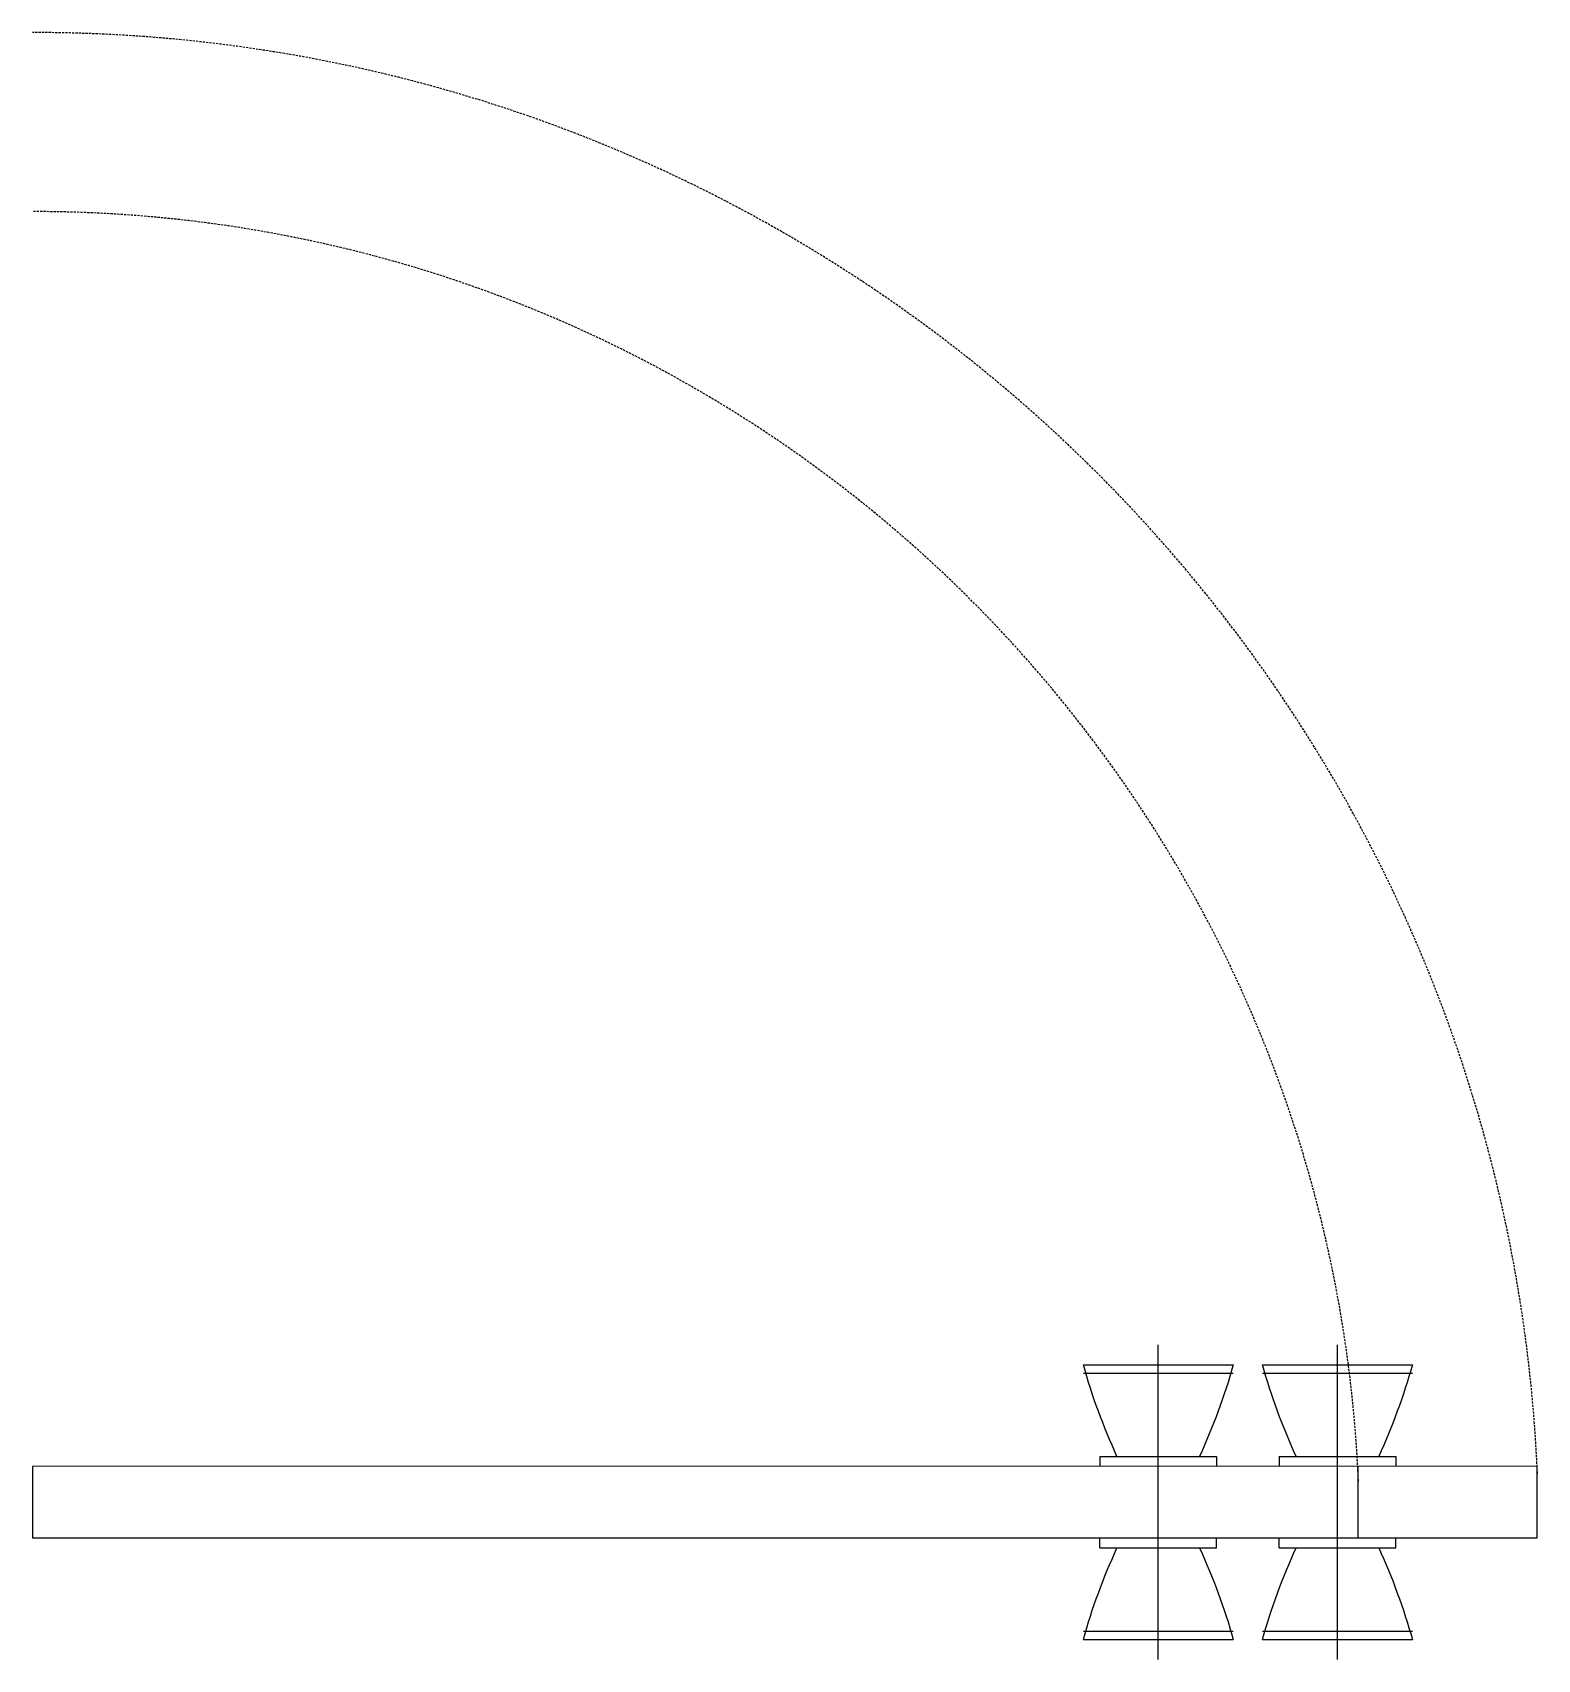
# Model space of a CAD drawing. Header units: millimetres. Extents: x 101598 to 258742, y -131098 to 15111.
# Drawn here: x 101598 to 102438, y 14202 to 15111 of the extents above.
import ezdxf

# ---------------------------------------------------------------- set-up
doc = ezdxf.new("R2010")
doc.units = ezdxf.units.MM
doc.header["$LTSCALE"] = 10
doc.linetypes.add('CENTER', pattern=[50.8, 31.75, -6.35, 6.35, -6.35])
doc.linetypes.add('HIDDEN2', pattern=[0.1875, 0.125, -0.0625])

msp = doc.modelspace()

# ---------------------------------------------------------------- linework, layer by layer
at = {"color": 8, "linetype": 'CENTER'}
for p, q in [((102226.32, 14202.05), (102226.32, 14377.8)), ((102326.32, 14202.05), (102326.32, 14377.8))]:
    msp.add_line(p, q, dxfattribs=at)
at = {"color": 8, "linetype": 'Continuous'}
for p, q in [((102184.48, 14366.64), (102268.16, 14366.64)), ((102184.48, 14362.03), (102268.16, 14362.03)), ((102284.48, 14366.64), (102368.16, 14366.64)), ((102284.48, 14362.03), (102368.16, 14362.03)), ((102193.78, 14315.5), (102193.78, 14309.92)), ((102193.78, 14315.5), (102258.87, 14315.5)), ((102258.87, 14315.5), (102258.87, 14309.92)), ((102293.78, 14315.5), (102293.78, 14309.92)), ((102293.78, 14315.5), (102358.86, 14315.5)), ((102358.86, 14315.5), (102358.86, 14309.92)), ((102193.78, 14264.35), (102193.78, 14269.92)), ((102258.87, 14264.35), (102258.87, 14269.92)), ((102293.78, 14264.35), (102293.78, 14269.92)), ((102358.86, 14264.35), (102358.86, 14269.92)), ((102193.78, 14264.35), (102258.87, 14264.35)), ((102293.78, 14264.35), (102358.86, 14264.35)), ((102184.48, 14217.82), (102268.16, 14217.82)), ((102184.48, 14213.21), (102268.16, 14213.21)), ((102284.48, 14217.82), (102368.16, 14217.82)), ((102284.48, 14213.21), (102368.16, 14213.21))]:
    msp.add_line(p, q, dxfattribs=at)
for points in [[(102437.89, 14269.96), (102437.89, 14309.96), (101597.89, 14309.91), (101597.89, 14269.92)], [(102337.89, 14269.96), (102337.89, 14309.96), (101597.89, 14309.91), (101597.89, 14269.92)]]:
    msp.add_lwpolyline(points, close=True)
at = {"color": 8, "linetype": 'HIDDEN2'}
for radius in [840.85, 740.85]:
    msp.add_arc((101597.89, 14269.92), radius, 2.43719, 89.99996, dxfattribs=at)
at = {"color": 8, "linetype": 'Continuous', "extrusion": (0, 0, -1)}
for centre, major_axis, start_param, end_param in [((102521.14, 14461.32), (-247.29, 247.29), 5.067704, 5.223641), ((101931.5, 14461.32), (-247.29, 247.29), 2.63034, 2.786277), ((102621.14, 14461.32), (-247.29, 247.29), 5.067704, 5.223641), ((102031.5, 14461.32), (-247.29, 247.29), 2.63034, 2.786277), ((102521.14, 14118.53), (247.29, 247.29), 4.201137, 4.357074), ((101931.5, 14118.53), (247.29, 247.29), 0.355315, 0.511252), ((102621.14, 14118.53), (247.29, 247.29), 4.201137, 4.357074), ((102031.5, 14118.53), (247.29, 247.29), 0.355315, 0.511252)]:
    msp.add_ellipse(centre, major_axis=major_axis, ratio=1, start_param=start_param, end_param=end_param, dxfattribs=at)

doc.saveas('drawing.dxf')
